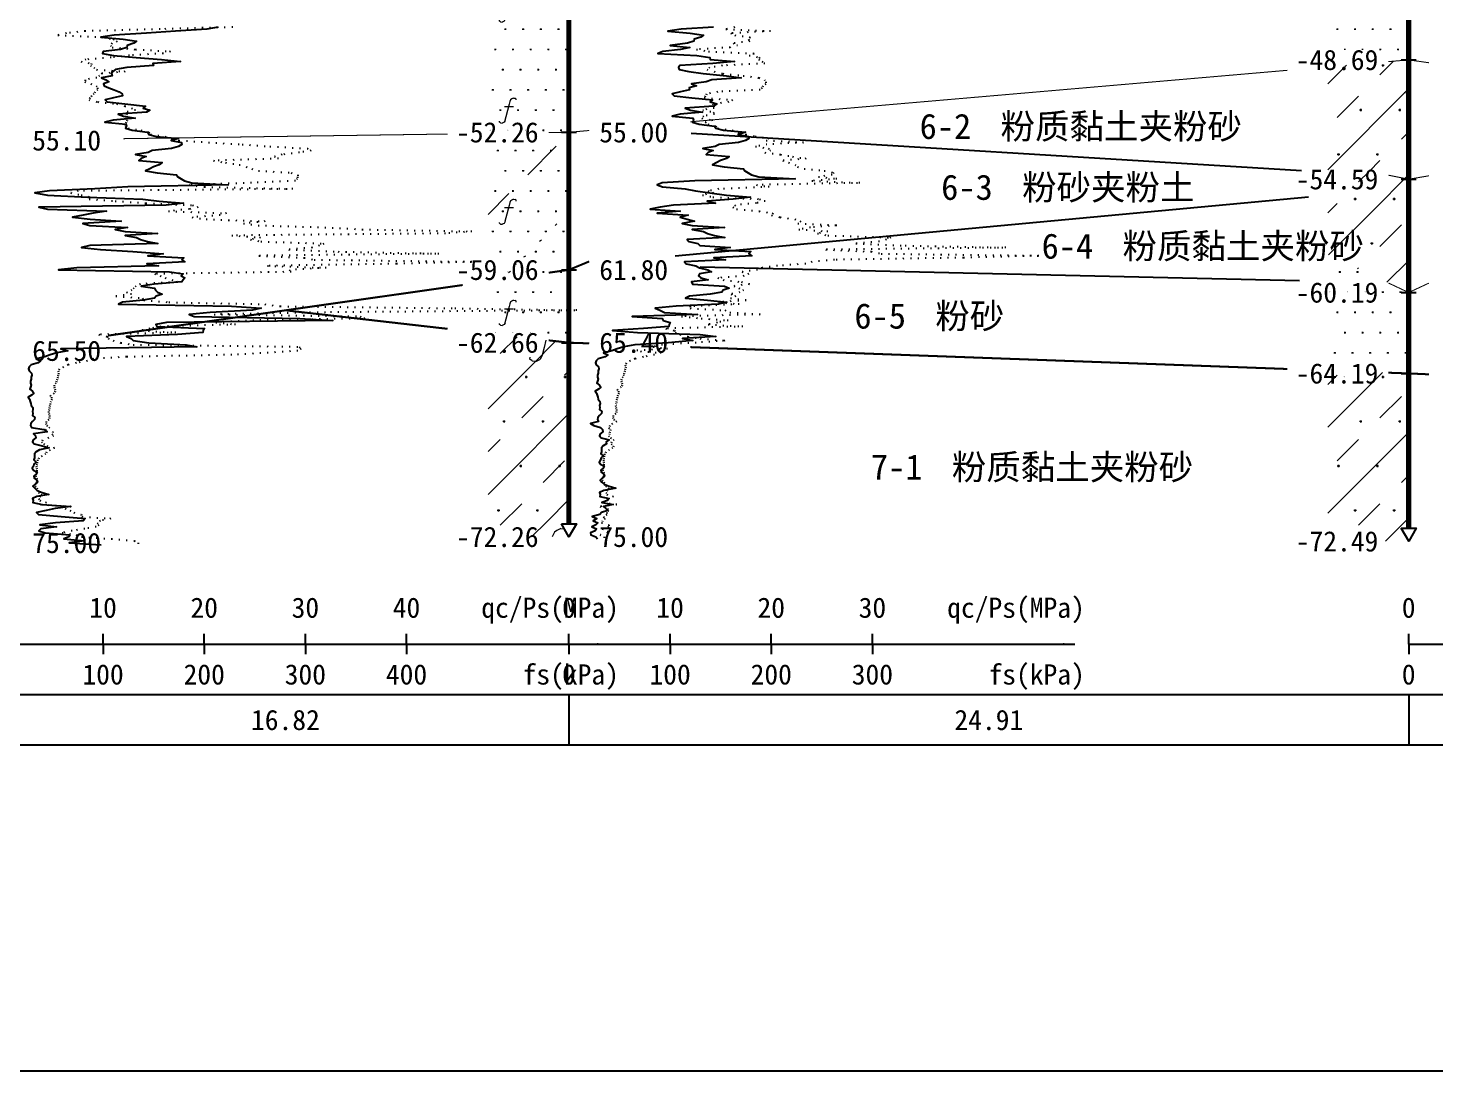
# Model space of a CAD drawing. Extents: x -37 to 3540, y -1485 to 297.
# Drawn here: x 1451.9 to 1591, y -1173 to -1069.9 of the extents above; entities that cross this region are included whole.
import ezdxf
from ezdxf.enums import TextEntityAlignment as Align

# ---------------------------------------------------------------- set-up
doc = ezdxf.new("R2010")
doc.units = 0
doc.linetypes.add('DOT', pattern=[6.35, 0, -6.35])
doc.layers.get('0').update_dxf_attribs({"linetype": 'CONTINUOUS'})
for name, color, linetype in [('CURVE', 200, 'CONTINUOUS'), ('FRAME', 7, 'CONTINUOUS'), ('HOLE', 41, 'CONTINUOUS'), ('RULER', 7, 'CONTINUOUS'), ('STRATUM', 241, 'CONTINUOUS')]:
    doc.layers.add(name, color=color, linetype=linetype)
doc.layers.add('HATCH', color=7, linetype='CONTINUOUS', lineweight=13)
doc.styles.add('ST', font='')
doc.styles.get('ST').set_extended_font_data('SimSun')
pattern_1 = [(82.875, (1458.5118, -1189.206), (0.000369, 10.0001764), [0.0893, -80.5337]), (143.13, (1458.6128, -1189.2818), (-29.999964, 20.000054), [0.12627, -49.87373]), (172.875, (1458.79, -1189.304), (-70.000246, 9.99966), [0.17857, -80.44443]), (206.565, (1458.9685, -1189.2147), (-9.9997, -9.99969), [0.19954, -22.16046]), (243.435, (1459.0577, -1189.0363), (9e-06, -9.9997), [0.19954, -22.16146]), (255.964, (1459.147, -1188.679), (-0.0002, -9.9995), [0.36813, -40.86287]), (255.964, (1459.457, -1187.439), (-0.0002, -9.9995), [1.2784, -39.9526]), (255.964, (1459.5255, -1187.165), (-0.0002, -9.9995), [0.28235, -40.94865]), (216.87, (1459.7158, -1186.9108), (-9.999982, -10.000018), [0.12627, -49.87373]), (243.435, (1459.6147, -1186.9865), (9e-06, -9.9997), [0.19954, -22.16146]), (206.565, (1459.894, -1186.8215), (-9.9997, -9.99969), [0.19954, -22.16046]), (172.875, (1460.0714, -1186.8437), (-70.000246, 9.99966), [0.17857, -80.44443]), (143.13, (1460.1724, -1186.9194), (-29.999964, 20.000054), [0.12627, -49.87373]), (82.875, (1460.1614, -1187.008), (0.000369, 10.0001764), [0.0893, -80.5337]), (0, (1459.017, -1187.66), (0, 10), [0.89286, -9.10714]), (0, (1459.3714, -1188), (1, 2), [0, -1.75]), (0, (1459.3464, -1187.975), (1, 2), [0, -1.75]), (0, (1459.3464, -1188), (1, 2), [0, -1.75]), (0, (1459.3214, -1188), (1, 2), [0, -1.75]), (0, (1459.3464, -1188.025), (1, 2), [0, -1.75])]
pattern_2 = [(45, (1459.3464, -1188), (-4.24264, 4.24264), [10, 0]), (45, (1460.4074, -1191.182), (-2.12132, 6.36396), [3, -3])]
pattern_3 = [(82.875, (1457.5102, -1190.6533), (0.000812, 22.00039), [0.1964, -177.1742]), (143.13, (1457.7325, -1190.82), (-65.99992, 44.00012), [0.2778, -109.7222]), (172.875, (1458.1223, -1190.8687), (-154.00054, 21.999253), [0.3929, -176.9777]), (206.565, (1458.515, -1190.672), (-21.99935, -21.9993), [0.439, -48.753]), (243.435, (1458.711, -1190.28), (2e-05, -21.99933), [0.439, -48.7552]), (255.964, (1458.9077, -1189.494), (-0.00044, -21.9989), [0.8099, -89.8983]), (255.964, (1459.59, -1186.7656), (-0.00044, -21.9989), [2.8124, -87.8958]), (255.964, (1459.7404, -1186.163), (-0.00044, -21.9989), [0.6212, -90.087]), (216.87, (1460.159, -1185.6037), (-21.99996, -22.00004), [0.2778, -109.7222]), (243.435, (1459.937, -1185.77), (2e-05, -21.99933), [0.439, -48.7552]), (206.565, (1460.552, -1185.407), (-21.99935, -21.9993), [0.439, -48.753]), (172.875, (1460.9414, -1185.456), (-154.00054, 21.999253), [0.3929, -176.9777]), (143.13, (1461.1637, -1185.6228), (-65.99992, 44.00012), [0.2778, -109.7222]), (82.875, (1461.1393, -1185.8177), (0.000812, 22.00039), [0.1964, -177.1742]), (0, (1458.62, -1187.252), (0, 22), [1.9643, -20.0357]), (0, (1459.4014, -1188), (2.2, 4.4), [0, -3.85]), (0, (1459.3464, -1187.945), (2.2, 4.4), [0, -3.85]), (0, (1459.3464, -1188), (2.2, 4.4), [0, -3.85]), (0, (1459.2914, -1188), (2.2, 4.4), [0, -3.85]), (0, (1459.3464, -1188.055), (2.2, 4.4), [0, -3.85])]

# ---------------------------------------------------------------- blocks, each defined once
blk = doc.blocks.new('Arrow')
for points in [[(-3.984779, 0.348623), (0, 0), (-3.189535, 0)], [(-3.189535, 0), (0, 0), (-3.984779, -0.348623)]]:
    blk.add_solid(points)

msp = doc.modelspace()

# ---------------------------------------------------------------- hatches: boundary and pattern name
at = {"layer": 'HATCH'}
h = msp.add_hatch(dxfattribs=at)
h.set_pattern_fill('FS', color=142, style=0)
h.set_pattern_definition(pattern_1)
h.paths.add_polyline_path([(1588.41, -1059.64), (1580.41, -1059.92), (1580.41, -1073.73), (1588.41, -1073.04)])
h.paths.add_polyline_path([(1576.34, -1074.53), (1585.9, -1074.53), (1585.9, -1071.6), (1576.34, -1071.6)], flags=9)
h.paths.add_polyline_path([(1576.34, -1061.13), (1585.9, -1061.13), (1585.9, -1058.2), (1576.34, -1058.2)], flags=9)
h = msp.add_hatch(dxfattribs=at)
h.set_pattern_fill('FS', color=142, style=0)
h.set_pattern_definition(pattern_1)
h.paths.add_polyline_path([(1505.39, -1062.6), (1497.39, -1062.45), (1497.39, -1080.31), (1505.39, -1080.2)])
h.paths.add_polyline_path([(1493.32, -1081.68), (1502.88, -1081.68), (1502.88, -1078.75), (1493.32, -1078.75)], flags=9)
h.paths.add_polyline_path([(1493.32, -1064.08), (1502.88, -1064.08), (1502.88, -1061.15), (1493.32, -1061.15)], flags=9)
h = msp.add_hatch(dxfattribs=at)
h.set_pattern_fill('FZNT', color=32, style=0)
h.set_pattern_definition(pattern_2)
h.paths.add_polyline_path([(1588.41, -1073.04), (1580.41, -1073.73), (1580.41, -1083.26), (1588.41, -1084.84)])
h.paths.add_polyline_path([(1576.34, -1086.33), (1585.9, -1086.33), (1585.9, -1083.4), (1576.34, -1083.4)], flags=9)
h.paths.add_polyline_path([(1576.34, -1074.53), (1585.9, -1074.53), (1585.9, -1071.6), (1576.34, -1071.6)], flags=9)
h = msp.add_hatch(dxfattribs=at)
h.set_pattern_fill('FS', color=32, scale=2.2, style=0)
h.set_pattern_definition(pattern_3)
h.paths.add_polyline_path([(1588.41, -1073.04), (1580.41, -1073.73), (1580.41, -1083.26), (1588.41, -1084.84)])
h.paths.add_polyline_path([(1576.34, -1086.33), (1585.9, -1086.33), (1585.9, -1083.4), (1576.34, -1083.4)], flags=9)
h.paths.add_polyline_path([(1576.34, -1074.53), (1585.9, -1074.53), (1585.9, -1071.6), (1576.34, -1071.6)], flags=9)
h = msp.add_hatch(dxfattribs=at)
h.set_pattern_fill('FS', color=142, style=0)
h.set_pattern_definition(pattern_1)
h.paths.add_polyline_path([(1505.39, -1080.2), (1497.39, -1080.31), (1497.39, -1094.94), (1505.39, -1093.8)])
h.paths.add_polyline_path([(1493.32, -1095.28), (1502.88, -1095.28), (1502.88, -1092.35), (1493.32, -1092.35)], flags=9)
h.paths.add_polyline_path([(1493.32, -1081.68), (1502.88, -1081.68), (1502.88, -1078.75), (1493.32, -1078.75)], flags=9)
h = msp.add_hatch(dxfattribs=at)
h.set_pattern_fill('SZFT', color=142, scale=2.2, style=0)
h.set_pattern_definition([(45, (1459.346, -1188), (-2e-06, 15.4), [4.3383, -17.4406]), (45, (1465.535, -1181.777), (-2e-06, 15.4), [4.386, -17.3928]), (45, (1470.495, -1176.819), (-2e-06, 15.4), [3.99, -17.789]), (26.565, (1459.3464, -1180.3), (15.4, 15.4), [0.2123, -34.2231]), (36.87, (1460.8864, -1178.76), (15.4, 15.4), [0.435, -76.565]), (315, (1467.046, -1172.653), (15.4, 3e-06), [0.0727, -21.7062]), (26.565, (1467.0464, -1188), (15.4, 15.4), [0.3184, -34.117]), (26.565, (1468.5864, -1186.46), (15.4, 15.4), [0.2316, -34.2038]), (90, (1469.356, -1185.69), (-15.4, -1e-06), [0.0633, -15.3367]), (26.565, (1470.1264, -1184.92), (15.4, 15.4), [0.2002, -68.6707]), (36.87, (1471.6664, -1183.38), (15.4, 15.4), [0.2435, -76.7565]), (45, (1473.206, -1181.84), (-5e-07, 15.4), [0.24, -21.5388]), (315, (1474.557, -1180.195), (15.4, 3e-06), [0.0727, -21.7062]), (36.87, (1462.4264, -1177.22), (15.4, 15.4), [0.2249, -76.7751]), (53.13, (1463.9664, -1175.68), (30.8, 46.2), [0.2956, -76.7044]), (53.13, (1465.5064, -1174.14), (30.8, 46.2), [0.2777, -76.7223])])
h.paths.add_polyline_path([(1505.39, -1080.2), (1497.39, -1080.31), (1497.39, -1094.94), (1505.39, -1093.8)])
h.paths.add_polyline_path([(1493.32, -1095.28), (1502.88, -1095.28), (1502.88, -1092.35), (1493.32, -1092.35)], flags=9)
h.paths.add_polyline_path([(1493.32, -1081.68), (1502.88, -1081.68), (1502.88, -1078.75), (1493.32, -1078.75)], flags=9)
h = msp.add_hatch(dxfattribs=at)
h.set_pattern_fill('FZNT', color=32, style=0)
h.set_pattern_definition(pattern_2)
h.paths.add_polyline_path([(1588.41, -1084.84), (1580.41, -1083.26), (1580.41, -1092.3), (1588.41, -1096.04)])
h.paths.add_polyline_path([(1576.34, -1086.33), (1585.9, -1086.33), (1585.9, -1083.4), (1576.34, -1083.4)], flags=9)
h = msp.add_hatch(dxfattribs=at)
h.set_pattern_fill('FS', color=32, scale=2.2, style=0)
h.set_pattern_definition(pattern_3)
h.paths.add_polyline_path([(1588.41, -1084.84), (1580.41, -1083.26), (1580.41, -1092.3), (1588.41, -1096.04)])
h.paths.add_polyline_path([(1576.34, -1086.33), (1585.9, -1086.33), (1585.9, -1083.4), (1576.34, -1083.4)], flags=9)
h = msp.add_hatch(dxfattribs=at)
h.set_pattern_fill('FS', color=142, style=0)
h.set_pattern_definition(pattern_1)
h.paths.add_polyline_path([(1505.39, -1093.8), (1497.39, -1094.94), (1497.39, -1100.08), (1505.39, -1101)])
h.paths.add_polyline_path([(1493.32, -1102.48), (1502.88, -1102.48), (1502.88, -1099.55), (1493.32, -1099.55)], flags=9)
h.paths.add_polyline_path([(1493.32, -1095.28), (1502.88, -1095.28), (1502.88, -1092.35), (1493.32, -1092.35)], flags=9)
h = msp.add_hatch(dxfattribs=at)
h.set_pattern_fill('FS', color=142, style=0)
h.set_pattern_definition(pattern_1)
h.paths.add_polyline_path([(1588.41, -1096.04), (1580.41, -1092.3), (1580.41, -1103.75), (1588.41, -1104.04)])
h.paths.add_polyline_path([(1576.34, -1105.53), (1585.9, -1105.53), (1585.9, -1102.6), (1576.34, -1102.6)], flags=9)
h.paths.add_polyline_path([(1576.34, -1097.53), (1585.9, -1097.53), (1585.9, -1094.6), (1576.34, -1094.6)], flags=9)
h = msp.add_hatch(dxfattribs=at)
h.set_pattern_fill('FZNT', color=32, style=0)
h.set_pattern_definition(pattern_2)
h.paths.add_polyline_path([(1505.39, -1101), (1497.39, -1100.08), (1497.39, -1120.2), (1505.39, -1120.2), (1504.64, -1118.9), (1505.39, -1118.9)])
h.paths.add_polyline_path([(1493.32, -1121.68), (1502.88, -1121.68), (1502.88, -1118.75), (1493.32, -1118.75)], flags=9)
h.paths.add_polyline_path([(1493.32, -1102.48), (1502.88, -1102.48), (1502.88, -1099.55), (1493.32, -1099.55)], flags=9)
h = msp.add_hatch(dxfattribs=at)
h.set_pattern_fill('FS', color=32, scale=2.2, style=0)
h.set_pattern_definition(pattern_3)
h.paths.add_polyline_path([(1505.39, -1101), (1497.39, -1100.08), (1497.39, -1120.2), (1505.39, -1120.2), (1504.64, -1118.9), (1505.39, -1118.9)])
h.paths.add_polyline_path([(1493.32, -1121.68), (1502.88, -1121.68), (1502.88, -1118.75), (1493.32, -1118.75)], flags=9)
h.paths.add_polyline_path([(1493.32, -1102.48), (1502.88, -1102.48), (1502.88, -1099.55), (1493.32, -1099.55)], flags=9)
h = msp.add_hatch(dxfattribs=at)
h.set_pattern_fill('FZNT', color=32, style=0)
h.set_pattern_definition(pattern_2)
h.paths.add_polyline_path([(1588.41, -1104.04), (1580.41, -1103.75), (1580.41, -1120.64), (1588.41, -1120.64), (1587.66, -1119.34), (1588.41, -1119.34)])
h.paths.add_polyline_path([(1576.34, -1122.13), (1585.9, -1122.13), (1585.9, -1119.2), (1576.34, -1119.2)], flags=9)
h.paths.add_polyline_path([(1576.34, -1105.53), (1585.9, -1105.53), (1585.9, -1102.6), (1576.34, -1102.6)], flags=9)
h = msp.add_hatch(dxfattribs=at)
h.set_pattern_fill('FS', color=32, scale=2.2, style=0)
h.set_pattern_definition(pattern_3)
h.paths.add_polyline_path([(1588.41, -1104.04), (1580.41, -1103.75), (1580.41, -1120.64), (1588.41, -1120.64), (1587.66, -1119.34), (1588.41, -1119.34)])
h.paths.add_polyline_path([(1576.34, -1122.13), (1585.9, -1122.13), (1585.9, -1119.2), (1576.34, -1119.2)], flags=9)
h.paths.add_polyline_path([(1576.34, -1105.53), (1585.9, -1105.53), (1585.9, -1102.6), (1576.34, -1102.6)], flags=9)

# ---------------------------------------------------------------- linework, layer by layer
at = {"layer": 'CURVE', "color": 30, "linetype": 'Continuous'}
for points in [[(1470.71, -1069.8), (1469.59, -1070), (1466.49, -1070.2), (1463.62, -1070.4), (1460.42, -1070.6), (1459.1, -1070.8), (1461.31, -1071), (1462.63, -1071.2), (1462.36, -1071.4), (1461.7, -1071.6), (1461.67, -1071.8), (1461.04, -1072), (1459.33, -1072.2), (1459.29, -1072.4), (1460.35, -1072.6), (1462.6, -1072.8), (1465.11, -1073), (1466.97, -1073.2), (1464.26, -1073.4), (1464.3, -1073.6), (1461.69, -1073.8), (1460.56, -1074), (1460.29, -1074.2), (1460.17, -1074.4), (1460.23, -1074.6), (1459.19, -1074.8), (1459.59, -1075), (1459.91, -1075.2), (1459.36, -1075.4), (1459.45, -1075.6), (1459.91, -1075.8), (1460.44, -1076), (1460.93, -1076.2), (1461.22, -1076.4), (1461.25, -1076.6), (1460.35, -1076.8), (1459.54, -1077), (1459.74, -1077.2), (1461.48, -1077.4), (1463.51, -1077.6), (1463.28, -1077.8), (1463.95, -1078), (1463.62, -1078.2), (1460.81, -1078.4), (1461.35, -1078.6), (1462.52, -1078.8), (1460.32, -1079), (1459.52, -1079.2), (1461.59, -1079.4), (1461.64, -1079.6), (1461.56, -1079.8), (1462.21, -1080), (1463.72, -1080.2), (1463.84, -1080.4), (1464.62, -1080.6), (1466.8, -1080.8), (1466.06, -1081), (1467.07, -1081.2), (1467.11, -1081.4), (1466.79, -1081.6), (1466.1, -1081.8), (1464.18, -1082), (1463.8, -1082.2), (1462.55, -1082.4), (1463.6, -1082.6), (1463.09, -1082.8), (1462.88, -1083), (1465.18, -1083.2), (1464.89, -1083.4), (1464.31, -1083.6), (1463.95, -1083.8), (1463.52, -1084), (1464.69, -1084.2), (1466.6, -1084.4), (1466.71, -1084.6), (1467.04, -1084.8), (1467.39, -1085), (1468.1, -1085.2), (1471.7, -1085.4), (1461.78, -1085.6), (1458.53, -1085.8), (1454.05, -1086), (1452.58, -1086.2), (1453.82, -1086.4), (1457.84, -1086.6), (1463.27, -1086.8), (1464.89, -1087), (1467.27, -1087.2), (1465.56, -1087.4), (1452.99, -1087.6), (1453.82, -1087.8), (1459.68, -1088), (1458.35, -1088.2), (1457.36, -1088.4), (1456.31, -1088.6), (1458.04, -1088.8), (1461.12, -1089), (1457.34, -1089.2), (1458.03, -1089.4), (1461.75, -1089.6), (1460.53, -1089.8), (1461.52, -1090), (1464.71, -1090.2), (1461.52, -1090.4), (1462.63, -1090.6), (1463.03, -1090.8), (1463.72, -1091), (1464.74, -1091.2), (1458.03, -1091.4), (1457.19, -1091.6), (1459.08, -1091.8), (1462.27, -1092), (1465.26, -1092.2), (1463.76, -1092.4), (1467.31, -1092.6), (1467.11, -1092.8), (1467.41, -1093), (1463.65, -1093.2), (1464.82, -1093.4), (1456.75, -1093.6), (1454.91, -1093.8), (1465.89, -1094), (1467.24, -1094.2), (1467.06, -1094.4), (1467.43, -1094.6), (1467.25, -1094.8), (1467.13, -1095), (1464.38, -1095.2), (1463.11, -1095.4), (1464.43, -1095.6), (1464.53, -1095.8), (1464.72, -1096), (1465.18, -1096.2), (1464.59, -1096.4), (1464.43, -1096.6), (1463.3, -1096.8), (1461.25, -1097), (1460.86, -1097.2), (1472.02, -1097.4), (1474.95, -1097.6), (1474.12, -1097.8), (1469.93, -1098), (1467.85, -1098.2), (1468.33, -1098.4), (1478.78, -1098.6), (1482.03, -1098.8), (1465.59, -1099), (1464.55, -1099.2), (1464.64, -1099.4), (1469.35, -1099.6), (1469.23, -1099.8), (1469.19, -1100), (1466.7, -1100.2), (1461.65, -1100.4), (1462.1, -1100.6), (1462.31, -1100.8), (1463.84, -1101), (1467.55, -1101.2), (1468.59, -1101.4), (1455.14, -1101.6), (1455.84, -1101.8), (1454.77, -1102), (1454.09, -1102.2), (1453.57, -1102.4), (1452.73, -1102.6), (1453.16, -1102.8), (1452.9, -1103), (1452.21, -1103.2), (1452.02, -1103.4), (1451.96, -1103.6), (1452.02, -1103.8), (1452.24, -1104), (1452.3, -1104.2), (1452.22, -1104.4), (1452.22, -1104.6), (1452.15, -1104.8), (1452.16, -1105), (1452.23, -1105.2), (1452.15, -1105.4), (1452.09, -1105.6), (1452.34, -1105.8), (1452.47, -1106), (1452.26, -1106.2), (1451.92, -1106.4), (1452.05, -1106.6), (1452.12, -1106.8), (1452.2, -1107), (1452.21, -1107.2), (1452.37, -1107.4), (1452.4, -1107.6), (1452.36, -1107.8), (1452.38, -1108), (1452.36, -1108.2), (1452.58, -1108.4), (1452.56, -1108.6), (1452.36, -1108.8), (1452.19, -1109), (1452.15, -1109.2), (1452.24, -1109.4), (1453.46, -1109.6), (1453.79, -1109.8), (1452.46, -1110), (1452.64, -1110.2), (1452.69, -1110.4), (1452.41, -1110.6), (1452.35, -1110.8), (1452.51, -1111), (1453.3, -1111.2), (1454.01, -1111.4), (1453.04, -1111.6), (1452.72, -1111.8), (1452.54, -1112), (1452.54, -1112.2), (1452.56, -1112.4), (1452.49, -1112.6), (1452.72, -1112.8), (1452.5, -1113), (1452.44, -1113.2), (1452.31, -1113.4), (1452.45, -1113.6), (1452.81, -1113.8), (1452.71, -1114), (1452.49, -1114.2), (1452.51, -1114.4), (1452.79, -1114.6), (1452.85, -1114.8), (1452.61, -1115), (1452.4, -1115.2), (1452.59, -1115.4), (1452.82, -1115.6), (1453.32, -1115.8), (1453.97, -1116), (1452.79, -1116.2), (1452.36, -1116.4), (1452.41, -1116.6), (1452.37, -1116.8), (1453.32, -1117), (1456.13, -1117.2), (1454.59, -1117.4), (1453.69, -1117.6), (1452.75, -1117.8), (1452.96, -1118), (1455.19, -1118.2), (1457.55, -1118.4), (1457.37, -1118.6), (1454.64, -1118.8), (1453.08, -1119), (1454.73, -1119.2), (1453.18, -1119.4), (1452.99, -1119.6), (1453.6, -1119.8), (1456.06, -1120), (1455.93, -1120.2), (1455.46, -1120.4), (1457.5, -1120.6), (1455.99, -1120.8), (1459.15, -1121)], [(1519.68, -1069.8), (1516.48, -1070), (1515.16, -1070.2), (1517.37, -1070.4), (1518.69, -1070.6), (1518.42, -1070.8), (1517.76, -1071), (1517.73, -1071.2), (1517.1, -1071.4), (1515.39, -1071.6), (1517.35, -1071.8), (1516.41, -1072), (1514.66, -1072.2), (1514.17, -1072.4), (1518.03, -1072.6), (1519.32, -1072.8), (1519.36, -1073), (1521.75, -1073.2), (1519.62, -1073.4), (1516.35, -1073.6), (1516.23, -1073.8), (1516.29, -1074), (1517.25, -1074.2), (1518.65, -1074.4), (1520.97, -1074.6), (1522.42, -1074.8), (1519.51, -1075), (1518.97, -1075.2), (1517.5, -1075.4), (1517.99, -1075.6), (1517.28, -1075.8), (1517.31, -1076), (1516.41, -1076.2), (1515.6, -1076.4), (1515.8, -1076.6), (1517.54, -1076.8), (1519.57, -1077), (1519.34, -1077.2), (1520.01, -1077.4), (1519.68, -1077.6), (1516.87, -1077.8), (1517.41, -1078), (1518.58, -1078.2), (1516.38, -1078.4), (1515.58, -1078.6), (1517.65, -1078.8), (1517.7, -1079), (1517.62, -1079.2), (1518.27, -1079.4), (1519.78, -1079.6), (1519.9, -1079.8), (1520.68, -1080), (1522.86, -1080.2), (1522.12, -1080.4), (1523.13, -1080.6), (1523.17, -1080.8), (1522.85, -1081), (1522.16, -1081.2), (1520.24, -1081.4), (1519.86, -1081.6), (1518.61, -1081.8), (1519.66, -1082), (1519.15, -1082.2), (1518.94, -1082.4), (1521.24, -1082.6), (1520.95, -1082.8), (1520.37, -1083), (1520.01, -1083.2), (1519.58, -1083.4), (1520.75, -1083.6), (1522.66, -1083.8), (1522.77, -1084), (1523.1, -1084.2), (1523.45, -1084.4), (1524.16, -1084.6), (1527.76, -1084.8), (1517.84, -1085), (1514.59, -1085.2), (1514.11, -1085.4), (1514.64, -1085.6), (1516.88, -1085.8), (1517.9, -1086), (1519.33, -1086.2), (1520.95, -1086.4), (1523.33, -1086.6), (1521.62, -1086.8), (1519.05, -1087), (1519.88, -1087.2), (1515.74, -1087.4), (1514.41, -1087.6), (1513.42, -1087.8), (1516.37, -1088), (1514.1, -1088.2), (1517.18, -1088.4), (1516.4, -1088.6), (1517.09, -1088.8), (1517.81, -1089), (1516.59, -1089.2), (1517.58, -1089.4), (1520.77, -1089.6), (1517.58, -1089.8), (1518.69, -1090), (1519.09, -1090.2), (1519.78, -1090.4), (1520.8, -1090.6), (1517.09, -1090.8), (1517.25, -1091), (1518.14, -1091.2), (1518.33, -1091.4), (1521.32, -1091.6), (1519.82, -1091.8), (1523.37, -1092), (1523.17, -1092.2), (1523.47, -1092.4), (1519.71, -1092.6), (1520.88, -1092.8), (1516.81, -1093), (1516.97, -1093.2), (1517.95, -1093.4), (1518.3, -1093.6), (1519.12, -1093.8), (1519.49, -1094), (1518.31, -1094.2), (1518.19, -1094.4), (1518.44, -1094.6), (1519.17, -1094.8), (1517.49, -1095), (1517.59, -1095.2), (1520.78, -1095.4), (1521.24, -1095.6), (1520.65, -1095.8), (1520.49, -1096), (1519.36, -1096.2), (1517.31, -1096.4), (1516.92, -1096.6), (1519.08, -1096.8), (1521.01, -1097), (1520.18, -1097.2), (1515.99, -1097.4), (1513.91, -1097.6), (1514.39, -1097.8), (1514.84, -1098), (1518.09, -1098.2), (1511.65, -1098.4), (1514.61, -1098.6), (1514.7, -1098.8), (1515.41, -1099), (1515.29, -1099.2), (1515.25, -1099.4), (1512.76, -1099.6), (1509.71, -1099.8), (1512.16, -1100), (1518.37, -1100.2), (1519.9, -1100.4), (1516.61, -1100.6), (1517.65, -1100.8), (1515.2, -1101), (1511.9, -1101.2), (1510.83, -1101.4), (1510.15, -1101.6), (1509.63, -1101.8), (1508.79, -1102), (1509.22, -1102.2), (1508.96, -1102.4), (1508.27, -1102.6), (1508.08, -1102.8), (1508.02, -1103), (1508.08, -1103.2), (1508.3, -1103.4), (1508.36, -1103.6), (1508.28, -1103.8), (1508.28, -1104), (1508.21, -1104.2), (1508.22, -1104.4), (1508.29, -1104.6), (1508.21, -1104.8), (1508.15, -1105), (1508.4, -1105.2), (1508.53, -1105.4), (1508.32, -1105.6), (1507.98, -1105.8), (1508.11, -1106), (1508.18, -1106.2), (1508.26, -1106.4), (1508.27, -1106.6), (1508.43, -1106.8), (1508.46, -1107), (1508.42, -1107.2), (1508.44, -1107.4), (1508.42, -1107.6), (1508.64, -1107.8), (1508.62, -1108), (1508.42, -1108.2), (1508.25, -1108.4), (1508.21, -1108.6), (1508.3, -1108.8), (1507.52, -1109), (1507.85, -1109.2), (1508.52, -1109.4), (1508.7, -1109.6), (1508.75, -1109.8), (1508.47, -1110), (1508.41, -1110.2), (1508.57, -1110.4), (1509.36, -1110.6), (1509.07, -1110.8), (1509.1, -1111), (1508.78, -1111.2), (1508.6, -1111.4), (1508.6, -1111.6), (1508.62, -1111.8), (1508.55, -1112), (1508.78, -1112.2), (1508.56, -1112.4), (1508.5, -1112.6), (1508.37, -1112.8), (1508.51, -1113), (1508.87, -1113.2), (1508.77, -1113.4), (1508.55, -1113.6), (1508.57, -1113.8), (1508.85, -1114), (1508.91, -1114.2), (1508.67, -1114.4), (1508.46, -1114.6), (1508.65, -1114.8), (1508.88, -1115), (1509.38, -1115.2), (1510.03, -1115.4), (1508.85, -1115.6), (1508.42, -1115.8), (1508.47, -1116), (1508.43, -1116.2), (1509.38, -1116.4), (1509.19, -1116.6), (1508.65, -1116.8), (1509.75, -1117), (1508.81, -1117.2), (1509.02, -1117.4), (1509.25, -1117.6), (1508.61, -1117.8), (1508.43, -1118), (1507.7, -1118.2), (1508.14, -1118.4), (1507.79, -1118.6), (1508.24, -1118.8), (1508.05, -1119), (1507.66, -1119.2), (1508.12, -1119.4), (1507.99, -1119.6), (1507.52, -1119.8), (1507.56, -1120), (1508.05, -1120.2), (1508.21, -1120.4)]]:
    msp.add_lwpolyline(points, dxfattribs=at)
at = {"layer": 'CURVE', "color": 100, "linetype": 'DOT', "ltscale": 0.1}
for points in [[(1472.15, -1069.8), (1464.96, -1070), (1457.57, -1070.2), (1455.72, -1070.4), (1454.85, -1070.6), (1459.25, -1070.8), (1460.34, -1071), (1460.73, -1071.2), (1460.24, -1071.4), (1460.08, -1071.6), (1460.22, -1071.8), (1462.55, -1072), (1466.01, -1072.2), (1465.28, -1072.4), (1461.93, -1072.6), (1460.12, -1072.8), (1457.64, -1073), (1457.15, -1073.2), (1458.19, -1073.4), (1458.08, -1073.6), (1458.41, -1073.8), (1458.69, -1074), (1461.5, -1074.2), (1459.22, -1074.4), (1458.98, -1074.6), (1458.7, -1074.8), (1457.55, -1075), (1457.54, -1075.2), (1458.12, -1075.4), (1458.65, -1075.6), (1458.78, -1075.8), (1458.78, -1076), (1458.51, -1076.2), (1458.42, -1076.4), (1458.22, -1076.6), (1458.05, -1076.8), (1457.94, -1077), (1458.8, -1077.2), (1460.7, -1077.4), (1461.5, -1077.6), (1462.14, -1077.8), (1462.54, -1078), (1461.64, -1078.2), (1461.69, -1078.4), (1461.55, -1078.6), (1461.59, -1078.8), (1461.72, -1079), (1461.63, -1079.2), (1461.48, -1079.4), (1461.53, -1079.6), (1461.81, -1079.8), (1463.05, -1080), (1463.84, -1080.2), (1464.03, -1080.4), (1465.43, -1080.6), (1466.05, -1080.8), (1466.83, -1081), (1469.75, -1081.2), (1473.07, -1081.4), (1475.83, -1081.6), (1479.53, -1081.8), (1479.91, -1082), (1478.76, -1082.2), (1477.04, -1082.4), (1476.27, -1082.6), (1476.69, -1082.8), (1470.25, -1083), (1471.43, -1083.2), (1472.79, -1083.4), (1473.47, -1083.6), (1474.03, -1083.8), (1474.69, -1084), (1477.94, -1084.2), (1478.58, -1084.4), (1478.56, -1084.6), (1478.53, -1084.8), (1478.35, -1085), (1474.01, -1085.2), (1467.82, -1085.4), (1469.35, -1085.6), (1478.09, -1085.8), (1456.88, -1086), (1456.13, -1086.2), (1457.15, -1086.4), (1458.11, -1086.6), (1457.95, -1086.8), (1460.53, -1087), (1463.57, -1087.2), (1468.17, -1087.4), (1468.74, -1087.6), (1467.86, -1087.8), (1465.79, -1088), (1471.53, -1088.2), (1470.91, -1088.4), (1468.13, -1088.6), (1469.51, -1088.8), (1475.35, -1089), (1473.22, -1089.2), (1474.65, -1089.4), (1481.24, -1089.6), (1484.95, -1089.8), (1495.8, -1090), (1493.2, -1090.2), (1472.06, -1090.4), (1474.91, -1090.6), (1473.91, -1090.8), (1474.93, -1091), (1481.14, -1091.2), (1480.72, -1091.4), (1480.02, -1091.6), (1477.68, -1091.8), (1482.58, -1092), (1492.53, -1092.2), (1474.74, -1092.4), (1479.21, -1092.6), (1480.2, -1092.8), (1495.79, -1093), (1488.33, -1093.2), (1475.58, -1093.4), (1481.38, -1093.6), (1477.74, -1093.8), (1477.94, -1094), (1464.46, -1094.2), (1464.97, -1094.4), (1465.47, -1094.6), (1466.12, -1094.8), (1466.64, -1095), (1463.04, -1095.2), (1462.58, -1095.4), (1462.38, -1095.6), (1462.19, -1095.8), (1461.65, -1096), (1462.14, -1096.2), (1460.6, -1096.4), (1463.24, -1096.6), (1463.36, -1096.8), (1465.84, -1097), (1475.31, -1097.2), (1476.85, -1097.4), (1494.1, -1097.6), (1506.17, -1097.8), (1481.32, -1098), (1470.31, -1098.2), (1484.74, -1098.4), (1485.22, -1098.6), (1474.25, -1098.8), (1470.47, -1099), (1472.41, -1099.2), (1465.07, -1099.4), (1464, -1099.6), (1463.08, -1099.8), (1466.51, -1100), (1458.91, -1100.2), (1459.75, -1100.4), (1459.83, -1100.6), (1460.32, -1100.8), (1461.09, -1101), (1462.31, -1101.2), (1478.73, -1101.4), (1478.91, -1101.6), (1478.59, -1101.8), (1475.66, -1102), (1472.07, -1102.2), (1461.66, -1102.4), (1458.43, -1102.6), (1457.79, -1102.8), (1456.7, -1103), (1455.86, -1103.2), (1455.41, -1103.4), (1455, -1103.6), (1454.9, -1103.8), (1454.94, -1104), (1454.89, -1104.2), (1454.85, -1104.4), (1454.79, -1104.6), (1454.74, -1104.8), (1454.65, -1105), (1454.51, -1105.2), (1454.48, -1105.4), (1454.56, -1105.6), (1454.6, -1105.8), (1454.5, -1106), (1454.1, -1106.2), (1454.23, -1106.4), (1454.26, -1106.6), (1454.17, -1106.8), (1454.11, -1107), (1454.06, -1107.2), (1454.02, -1107.4), (1454, -1107.6), (1453.94, -1107.8), (1453.96, -1108), (1454.03, -1108.2), (1454.03, -1108.4), (1453.96, -1108.6), (1453.71, -1108.8), (1453.67, -1109), (1453.74, -1109.2), (1454.05, -1109.4), (1453.62, -1109.6), (1454.38, -1109.8), (1454.26, -1110), (1454.44, -1110.2), (1453.97, -1110.4), (1453.34, -1110.6), (1453.24, -1110.8), (1453.44, -1111), (1453.77, -1111.2), (1454.53, -1111.4), (1454.1, -1111.6), (1453.74, -1111.8), (1453.65, -1112), (1453.31, -1112.2), (1452.99, -1112.4), (1452.85, -1112.6), (1452.82, -1112.8), (1452.78, -1113), (1452.73, -1113.2), (1452.75, -1113.4), (1452.79, -1113.6), (1452.75, -1113.8), (1452.65, -1114), (1452.65, -1114.2), (1452.75, -1114.4), (1452.8, -1114.6), (1452.77, -1114.8), (1452.63, -1115), (1452.61, -1115.2), (1452.79, -1115.4), (1452.85, -1115.6), (1452.95, -1115.8), (1453.29, -1116), (1453.12, -1116.2), (1452.99, -1116.4), (1453.08, -1116.6), (1453.74, -1116.8), (1453.15, -1117), (1456.13, -1117.2), (1455.59, -1117.4), (1456.05, -1117.6), (1456.43, -1117.8), (1457.15, -1118), (1457.24, -1118.2), (1460.09, -1118.4), (1459.07, -1118.6), (1458.76, -1118.8), (1458.9, -1119), (1458.65, -1119.2), (1457.54, -1119.4), (1456.26, -1119.6), (1455.28, -1119.8), (1456.66, -1120), (1457.19, -1120.2), (1460.16, -1120.4), (1462.4, -1120.6), (1462.81, -1120.8), (1462.81, -1121)], [(1521.78, -1069.8), (1520.91, -1070), (1525.31, -1070.2), (1521.4, -1070.4), (1521.79, -1070.6), (1523.3, -1070.8), (1523.14, -1071), (1523.28, -1071.2), (1521.61, -1071.4), (1522.07, -1071.6), (1521.34, -1071.8), (1517.99, -1072), (1519.18, -1072.2), (1523.7, -1072.4), (1523.21, -1072.6), (1524.25, -1072.8), (1524.14, -1073), (1524.47, -1073.2), (1524.75, -1073.4), (1520.56, -1073.6), (1519.28, -1073.8), (1519.04, -1074), (1519.76, -1074.2), (1520.61, -1074.4), (1522.6, -1074.6), (1524.18, -1074.8), (1524.71, -1075), (1524.84, -1075.2), (1524.84, -1075.4), (1524.57, -1075.6), (1524.48, -1075.8), (1524.28, -1076), (1520.11, -1076.2), (1519, -1076.4), (1518.86, -1076.6), (1518.76, -1076.8), (1521.56, -1077), (1521.2, -1077.2), (1519.6, -1077.4), (1519.7, -1077.6), (1519.75, -1077.8), (1518.61, -1078), (1519.65, -1078.2), (1519.78, -1078.4), (1518.69, -1078.6), (1518.54, -1078.8), (1519.59, -1079), (1518.87, -1079.2), (1519.11, -1079.4), (1519.9, -1079.6), (1520.09, -1079.8), (1521.49, -1080), (1522.11, -1080.2), (1522.89, -1080.4), (1523.81, -1080.6), (1525.13, -1080.8), (1524.89, -1081), (1528.59, -1081.2), (1524.97, -1081.4), (1523.82, -1081.6), (1525.1, -1081.8), (1525.33, -1082), (1524.75, -1082.2), (1526.31, -1082.4), (1527.49, -1082.6), (1528.85, -1082.8), (1526.53, -1083), (1527.09, -1083.2), (1527.75, -1083.4), (1528, -1083.6), (1528.64, -1083.8), (1530.62, -1084), (1531.59, -1084.2), (1531.41, -1084.4), (1530.07, -1084.6), (1531.88, -1084.8), (1529.41, -1085), (1534.15, -1085.2), (1523.94, -1085.4), (1525.19, -1085.6), (1520.21, -1085.8), (1519.17, -1086), (1519.71, -1086.2), (1518.59, -1086.4), (1519.63, -1086.6), (1524.23, -1086.8), (1524.8, -1087), (1523.92, -1087.2), (1521.85, -1087.4), (1521.59, -1087.6), (1521.97, -1087.8), (1524.19, -1088), (1525.57, -1088.2), (1525.41, -1088.4), (1526.28, -1088.6), (1527.71, -1088.8), (1528.3, -1089), (1528.01, -1089.2), (1531.86, -1089.4), (1529.26, -1089.6), (1528.12, -1089.8), (1530.97, -1090), (1529.97, -1090.2), (1530.99, -1090.4), (1537.2, -1090.6), (1536.78, -1090.8), (1536.08, -1091), (1533.74, -1091.2), (1538.64, -1091.4), (1548.59, -1091.6), (1530.8, -1091.8), (1535.27, -1092), (1536.26, -1092.2), (1551.85, -1092.4), (1544.39, -1092.6), (1531.64, -1092.8), (1529.44, -1093), (1528.8, -1093.2), (1526, -1093.4), (1524.52, -1093.6), (1524.03, -1093.8), (1522.53, -1094), (1523.18, -1094.2), (1522.7, -1094.4), (1520.1, -1094.6), (1520.64, -1094.8), (1522.44, -1095), (1523.25, -1095.2), (1521.71, -1095.4), (1522.2, -1095.6), (1522.66, -1095.8), (1522.3, -1096), (1521.42, -1096.2), (1521.9, -1096.4), (1521.37, -1096.6), (1522.91, -1096.8), (1520.16, -1097), (1522.23, -1097.2), (1517.38, -1097.4), (1517.37, -1097.6), (1520.8, -1097.8), (1521.28, -1098), (1524.31, -1098.2), (1516.53, -1098.4), (1518.47, -1098.6), (1521.13, -1098.8), (1520.06, -1099), (1519.14, -1099.2), (1522.57, -1099.4), (1514.97, -1099.6), (1515.81, -1099.8), (1515.89, -1100), (1516.38, -1100.2), (1517.15, -1100.4), (1518.37, -1100.6), (1520.79, -1100.8), (1517.97, -1101), (1514.65, -1101.2), (1513.72, -1101.4), (1515.13, -1101.6), (1511.72, -1101.8), (1514.49, -1102), (1513.85, -1102.2), (1512.76, -1102.4), (1511.92, -1102.6), (1511.47, -1102.8), (1511.06, -1103), (1510.96, -1103.2), (1511, -1103.4), (1510.95, -1103.6), (1510.91, -1103.8), (1510.85, -1104), (1510.8, -1104.2), (1510.71, -1104.4), (1510.57, -1104.6), (1510.54, -1104.8), (1510.62, -1105), (1510.66, -1105.2), (1510.56, -1105.4), (1510.16, -1105.6), (1510.29, -1105.8), (1510.32, -1106), (1510.23, -1106.2), (1510.17, -1106.4), (1510.12, -1106.6), (1510.08, -1106.8), (1510.06, -1107), (1510, -1107.2), (1510.02, -1107.4), (1510.09, -1107.6), (1510.09, -1107.8), (1510.02, -1108), (1509.77, -1108.2), (1509.73, -1108.4), (1509.8, -1108.6), (1510.11, -1108.8), (1509.68, -1109), (1509.44, -1109.2), (1509.32, -1109.4), (1509.5, -1109.6), (1509.43, -1109.8), (1509.4, -1110), (1509.3, -1110.2), (1509.5, -1110.4), (1509.83, -1110.6), (1509.59, -1110.8), (1509.56, -1111), (1509.8, -1111.2), (1509.71, -1111.4), (1509.37, -1111.6), (1509.05, -1111.8), (1508.91, -1112), (1508.88, -1112.2), (1508.84, -1112.4), (1508.79, -1112.6), (1508.81, -1112.8), (1508.85, -1113), (1508.81, -1113.2), (1508.71, -1113.4), (1508.71, -1113.6), (1508.81, -1113.8), (1508.86, -1114), (1508.83, -1114.2), (1508.69, -1114.4), (1508.67, -1114.6), (1508.85, -1114.8), (1508.91, -1115), (1509.01, -1115.2), (1509.35, -1115.4), (1509.18, -1115.6), (1509.05, -1115.8), (1509.14, -1116), (1509.8, -1116.2), (1509.21, -1116.4), (1509.19, -1116.6), (1508.65, -1116.8), (1510.11, -1117), (1508.49, -1117.2), (1509.21, -1117.4), (1509.3, -1117.6), (1509.15, -1117.8), (1509.13, -1118), (1508.82, -1118.2), (1508.96, -1118.4), (1508.71, -1118.6), (1508.6, -1118.8), (1509.32, -1119), (1509.34, -1119.2), (1508.72, -1119.4), (1509.25, -1119.6), (1509.22, -1119.8), (1508.46, -1120), (1508.87, -1120.2), (1508.87, -1120.4)]]:
    msp.add_lwpolyline(points, dxfattribs=at)
at = {"layer": 'FRAME', "linetype": 'Continuous'}
msp.add_line((1242.61, -1173), (1859.35, -1173), dxfattribs=at)
at = {"layer": 'HOLE', "linetype": 'Continuous', "const_width": 0.5}
for points in [[(1505.39, -970.2), (1505.39, -1118.9)], [(1588.41, -970.64), (1588.41, -1119.34)]]:
    msp.add_lwpolyline(points, dxfattribs=at)
at = {"layer": 'HOLE', "linetype": 'Continuous'}
for points in [[(1587.66, -1073.04), (1589.16, -1073.04)], [(1504.64, -1080.2), (1506.14, -1080.2)], [(1587.66, -1084.84), (1589.16, -1084.84)], [(1504.64, -1093.8), (1506.14, -1093.8)], [(1587.66, -1096.04), (1589.16, -1096.04)], [(1504.64, -1101), (1506.14, -1101)], [(1587.66, -1104.04), (1589.16, -1104.04)]]:
    msp.add_lwpolyline(points, dxfattribs=at)
for points in [[(1504.64, -1118.9), (1506.14, -1118.9), (1505.39, -1120.2)], [(1587.66, -1119.34), (1589.16, -1119.34), (1588.41, -1120.64)]]:
    msp.add_lwpolyline(points, close=True, dxfattribs=at)
at = {"layer": 'RULER', "linetype": 'Continuous'}
for points in [[(1459.33, -1130.8), (1459.33, -1129.8)], [(1469.33, -1130.8), (1469.33, -1129.8)], [(1479.33, -1130.8), (1479.33, -1129.8)], [(1489.33, -1130.8), (1489.33, -1129.8)], [(1505.39, -1130.8), (1505.39, -1129.8)], [(1515.39, -1130.8), (1515.39, -1129.8)], [(1525.39, -1130.8), (1525.39, -1129.8)], [(1535.39, -1130.8), (1535.39, -1129.8)], [(1588.41, -1130.8), (1588.41, -1129.8)], [(1449.33, -1130.8), (1509.33, -1130.8)], [(1459.33, -1130.8), (1459.33, -1131.8)], [(1469.33, -1130.8), (1469.33, -1131.8)], [(1479.33, -1130.8), (1479.33, -1131.8)], [(1489.33, -1130.8), (1489.33, -1131.8)], [(1505.39, -1130.8), (1555.39, -1130.8)], [(1505.39, -1130.8), (1505.39, -1131.8)], [(1515.39, -1130.8), (1515.39, -1131.8)], [(1525.39, -1130.8), (1525.39, -1131.8)], [(1535.39, -1130.8), (1535.39, -1131.8)], [(1588.41, -1130.8), (1638.41, -1130.8)], [(1588.41, -1130.8), (1588.41, -1131.8)], [(1449.33, -1135.8), (1505.39, -1135.8), (1505.39, -1140.8), (1449.33, -1140.8)], [(1505.39, -1135.8), (1588.41, -1135.8), (1588.41, -1140.8), (1505.39, -1140.8)], [(1588.41, -1135.8), (1664.41, -1135.8), (1664.41, -1140.8), (1588.41, -1140.8)]]:
    msp.add_lwpolyline(points, dxfattribs=at)
at = {"layer": 'STRATUM', "linetype": 'Continuous'}
for points, const_width in [([(1586.41, -1073.21), (1588.41, -1073.04), (1590.41, -1073.32)], 0.1), ([(1517.39, -1079.16), (1546.9, -1076.62), (1576.41, -1074.07)], 0.1), ([(1461.33, -1080.83), (1477.36, -1080.6), (1493.39, -1080.37)], 0.1), ([(1503.39, -1080.22), (1505.39, -1080.2), (1507.39, -1080.02)], 0.1), ([(1586.41, -1084.44), (1588.41, -1084.84), (1590.41, -1084.5)], 0.1), ([(1503.39, -1094.08), (1505.39, -1093.8), (1507.39, -1092.97)], 0.2), ([(1459.83, -1100.3), (1477.36, -1097.8), (1494.89, -1095.3)], 0.2), ([(1586.41, -1095.1), (1588.41, -1096.04), (1590.41, -1095.11)], 0.1), ([(1477.36, -1097.8), (1491.37, -1099.4), (1493.39, -1099.63)], 0.2), ([(1503.39, -1100.77), (1505.39, -1101), (1507.39, -1101.07)], 0.2), ([(1517.39, -1101.44), (1546.9, -1102.52), (1576.41, -1103.6)], 0.2), ([(1586.41, -1103.97), (1588.41, -1104.04), (1590.41, -1104.13)], 0.2)]:
    msp.add_lwpolyline(points, dxfattribs=dict(at, const_width=const_width))
at = {"layer": 'STRATUM'}
for points in [[(1577.82, -1084.01), (1517.47, -1080.32)], [(1515.9, -1092.41), (1578.49, -1086.59)], [(1577.6, -1094.87), (1518.37, -1093.53)]]:
    msp.add_lwpolyline(points, dxfattribs=at)

# ---------------------------------------------------------------- block references
at = {"layer": 'RULER', "xscale": 0.3, "yscale": 0.3, "zscale": 0.3}
for p in [(1509.33, -1130.8), (1555.39, -1130.8)]:
    msp.add_blockref('Arrow', p, dxfattribs=at)

# ---------------------------------------------------------------- texts
at = {"layer": 'HOLE', "style": 'ST'}
for s, p in [('-48.69', (1585.41, -1073.04)), ('-52.26', (1502.39, -1080.2)), ('-54.59', (1585.41, -1084.84)), ('-59.06', (1502.39, -1093.8)), ('-60.19', (1585.41, -1096.04)), ('-62.66', (1502.39, -1101)), ('-64.19', (1585.41, -1104.04)), ('-72.26', (1502.39, -1120.2)), ('-72.49', (1585.41, -1120.64))]:
    msp.add_text(s, height=2, dxfattribs=at).set_placement(p, align=Align.MIDDLE_RIGHT)
for s, p in [('55.00', (1508.39, -1080.2)), ('55.10', (1452.33, -1081)), ('61.80', (1508.39, -1093.8)), ('65.40', (1508.39, -1101)), ('65.50', (1452.33, -1101.8)), ('75.00', (1508.39, -1120.2)), ('75.00', (1452.33, -1120.8))]:
    msp.add_text(s, height=2, dxfattribs=at).set_placement(p, align=Align.MIDDLE_LEFT)
at = {"layer": 'RULER', "style": 'ST'}
for s, p in [('10', (1459.33, -1128.8)), ('20', (1469.33, -1128.8)), ('30', (1479.33, -1128.8)), ('40', (1489.33, -1128.8)), ('0', (1505.39, -1128.8)), ('10', (1515.39, -1128.8)), ('20', (1525.39, -1128.8)), ('30', (1535.39, -1128.8)), ('0', (1588.41, -1128.8))]:
    msp.add_text(s, height=2, dxfattribs=at).set_placement(p, align=Align.BOTTOM_CENTER)
for p in [(1510.33, -1128.8), (1556.39, -1128.8)]:
    msp.add_text('qc/Ps(MPa)', height=2, dxfattribs=at).set_placement(p, align=Align.BOTTOM_RIGHT)
for s, p in [('100', (1459.33, -1132.8)), ('200', (1469.33, -1132.8)), ('300', (1479.33, -1132.8)), ('400', (1489.33, -1132.8)), ('0', (1505.39, -1132.8)), ('100', (1515.39, -1132.8)), ('200', (1525.39, -1132.8)), ('300', (1535.39, -1132.8)), ('0', (1588.41, -1132.8))]:
    msp.add_text(s, height=2, dxfattribs=at).set_placement(p, align=Align.TOP_CENTER)
for p in [(1510.33, -1132.8), (1556.39, -1132.8)]:
    msp.add_text('fs(kPa)', height=2, dxfattribs=at).set_placement(p, align=Align.TOP_RIGHT)
for s, p in [('16.82', (1477.36, -1138.3)), ('24.91', (1546.9, -1138.3))]:
    msp.add_text(s, height=2, dxfattribs=at).set_placement(p, align=Align.MIDDLE_CENTER)
at = {"layer": 'STRATUM', "style": 'ST'}
for s, p in [('6-2', (1540.06, -1079.61)), ('粉质黏土夹粉砂', (1548.06, -1079.61)), ('6-3', (1542.19, -1085.63)), ('粉砂夹粉土', (1550.19, -1085.63)), ('6-4', (1552.12, -1091.45)), ('粉质黏土夹粉砂', (1560.12, -1091.45)), ('6-5', (1533.61, -1098.36)), ('粉砂', (1541.61, -1098.36)), ('7-1', (1535.24, -1113.3)), ('粉质黏土夹粉砂', (1543.24, -1113.3))]:
    msp.add_text(s, height=2.5, dxfattribs=at).set_placement(p, align=Align.MIDDLE_LEFT)

doc.saveas('drawing.dxf')
